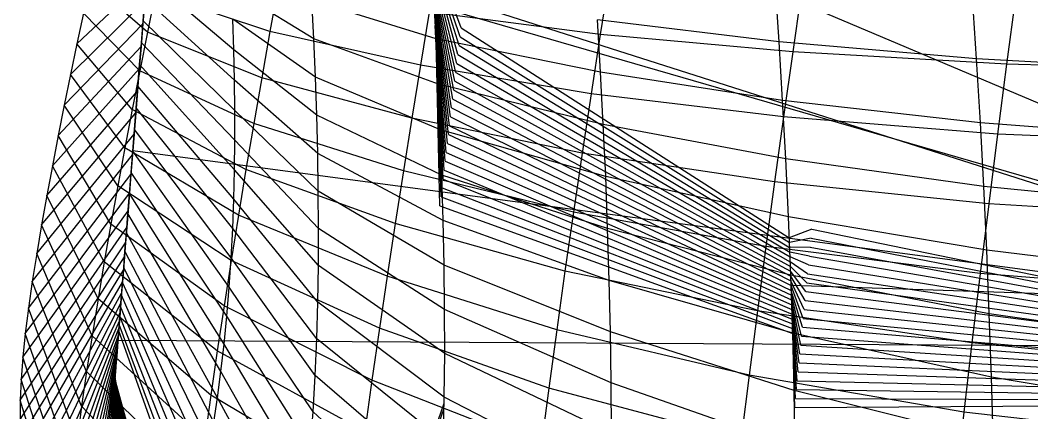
# Model space of a CAD drawing. Extents: x -483 to 483, y 0 to 271.
# Drawn here: x -482.6 to -397.8, y 146.1 to 179.1 of the extents above; entities that cross this region are included whole.
import ezdxf

# ---------------------------------------------------------------- set-up
doc = ezdxf.new("R2010")
doc.units = 0

msp = doc.modelspace()

# ---------------------------------------------------------------- linework, layer by layer
at = {"layer": 'default', "color": 8, "linetype": 'CONTINUOUS'}
for p, q in [((-348.568, 151.478, 382.514), (-470.392, 203.121, 253.745)), ((-348.568, 151.478, 382.514), (-471.644, 187.208, 253.728)), ((-365.429, 155.105, 255.772), (-447.962, 181.462, 200.402)), ((-348.568, 151.478, 382.514), (-473.147, 168.112, 253.708)), ((-365.429, 155.105, 255.772), (-417.979, 156.808, 167.981)), ((-348.568, 151.478, 382.514), (-474.399, 152.198, 253.691))]:
    msp.add_line(p, q, dxfattribs=at)
at = {"layer": 'default', "color": 5, "linetype": 'CONTINUOUS'}
for p, q in [((-445.635, 178.44, 174.518), (-448.219, 185.478, 200.226)), ((-445.724, 177.694, 174.447), (-448.192, 185.076, 200.245)), ((-445.812, 176.947, 174.376), (-448.166, 184.675, 200.262)), ((-445.901, 176.201, 174.305), (-448.141, 184.273, 200.28)), ((-445.99, 175.454, 174.234), (-448.115, 183.872, 200.297)), ((-446.078, 174.708, 174.163), (-448.089, 183.47, 200.315)), ((-477.84, 177.094, 232.864), (-472.006, 182.602, 253.723)), ((-471.924, 178.082, 211.684), (-476.721, 182.275, 233.085)), ((-446.167, 173.962, 174.092), (-448.064, 183.068, 200.332)), ((-446.255, 173.215, 174.021), (-448.038, 182.667, 200.35)), ((-433.198, 182.846, 154.229), (-433.979, 177.874, 153.524)), ((-460.966, 181.999, 191.511), (-461.663, 178.127, 191.035)), ((-446.344, 172.469, 173.95), (-448.013, 182.265, 200.367)), ((-446.433, 171.722, 173.879), (-447.987, 181.863, 200.385)), ((-446.521, 170.976, 173.808), (-447.962, 181.462, 200.402)), ((-417.057, 181.862, 135.857), (-417.842, 176.417, 135.048)), ((-478.379, 174.517, 232.758), (-472.157, 180.684, 253.721)), ((-472.157, 180.684, 253.721), (-472.308, 178.775, 253.719)), ((-471.264, 181.332, 211.958), (-471.924, 178.082, 211.684)), ((-461.663, 178.127, 191.035), (-471.264, 181.332, 211.958)), ((-446.61, 170.23, 173.737), (-447.938, 181.06, 200.418)), ((-446.698, 169.483, 173.666), (-447.915, 180.659, 200.434)), ((-399.151, 181.255, 118.151), (-399.921, 175.395, 117.245)), ((-448.315, 179.754, 172.37), (-449.052, 175.308, 171.779)), ((-433.979, 177.874, 153.524), (-448.315, 179.754, 172.37)), ((-446.787, 168.737, 173.595), (-447.892, 180.257, 200.45)), ((-446.876, 167.99, 173.524), (-447.869, 179.856, 200.466)), ((-477.288, 179.681, 232.973), (-477.84, 177.094, 232.864)), ((-472.571, 174.838, 211.415), (-477.288, 179.681, 232.973)), ((-446.964, 167.244, 173.453), (-447.846, 179.454, 200.481)), ((-447.053, 166.498, 173.382), (-447.823, 179.053, 200.497)), ((-478.903, 171.951, 232.655), (-472.308, 178.775, 253.719)), ((-471.924, 178.082, 211.684), (-472.571, 174.838, 211.415)), ((-472.308, 178.775, 253.719), (-472.457, 176.878, 253.717)), ((-462.345, 174.261, 190.568), (-471.924, 178.082, 211.684)), ((-461.663, 178.127, 191.035), (-462.345, 174.261, 190.568)), ((-449.052, 175.308, 171.779), (-461.663, 178.127, 191.035)), ((-447.141, 165.751, 173.311), (-447.8, 178.651, 200.513)), ((-447.23, 165.005, 173.24), (-447.777, 178.25, 200.529)), ((-447.319, 164.258, 173.169), (-447.754, 177.848, 200.544)), ((-447.407, 163.512, 173.098), (-447.731, 177.447, 200.56)), ((-433.979, 177.874, 153.524), (-434.744, 172.901, 152.833)), ((-417.842, 176.417, 135.048), (-433.979, 177.874, 153.524)), ((-479.409, 169.399, 232.556), (-472.457, 176.878, 253.717)), ((-477.84, 177.094, 232.864), (-478.379, 174.517, 232.758)), ((-473.202, 171.603, 211.153), (-477.84, 177.094, 232.864)), ((-472.457, 176.878, 253.717), (-472.605, 174.998, 253.715)), ((-417.842, 176.417, 135.048), (-418.61, 170.969, 134.257)), ((-399.921, 175.395, 117.245), (-417.842, 176.417, 135.048)), ((-479.894, 166.87, 232.46), (-472.605, 174.998, 253.715)), ((-472.571, 174.838, 211.415), (-473.202, 171.603, 211.153)), ((-472.605, 174.998, 253.715), (-472.751, 173.138, 253.713)), ((-463.013, 170.402, 190.111), (-472.571, 174.838, 211.415)), ((-449.052, 175.308, 171.779), (-449.772, 170.867, 171.202)), ((-434.744, 172.901, 152.833), (-449.052, 175.308, 171.779)), ((-399.921, 175.395, 117.245), (-400.675, 169.531, 116.359)), ((-380.294, 174.849, 100.381), (-399.921, 175.395, 117.245)), ((-478.379, 174.517, 232.758), (-478.903, 171.951, 232.655)), ((-473.817, 168.38, 210.897), (-478.379, 174.517, 232.758)), ((-462.345, 174.261, 190.568), (-463.013, 170.402, 190.111)), ((-449.772, 170.867, 171.202), (-462.345, 174.261, 190.568)), ((-480.357, 164.367, 232.369), (-472.751, 173.138, 253.713)), ((-472.751, 173.138, 253.713), (-472.895, 171.307, 253.711)), ((-434.744, 172.901, 152.833), (-435.491, 167.933, 152.158)), ((-418.61, 170.969, 134.257), (-434.744, 172.901, 152.833)), ((-480.796, 161.903, 232.283), (-472.895, 171.307, 253.711)), ((-478.903, 171.951, 232.655), (-479.409, 169.399, 232.556)), ((-474.414, 165.171, 210.649), (-478.903, 171.951, 232.655)), ((-473.202, 171.603, 211.153), (-473.817, 168.38, 210.897)), ((-463.665, 166.554, 189.666), (-473.202, 171.603, 211.153)), ((-472.895, 171.307, 253.711), (-473.036, 169.518, 253.709)), ((-463.013, 170.402, 190.111), (-463.665, 166.554, 189.666)), ((-450.478, 166.436, 170.636), (-463.013, 170.402, 190.111)), ((-449.772, 170.867, 171.202), (-450.478, 166.436, 170.636)), ((-435.491, 167.933, 152.158), (-449.772, 170.867, 171.202)), ((-418.61, 170.969, 134.257), (-419.36, 165.528, 133.484)), ((-400.675, 169.531, 116.359), (-418.61, 170.969, 134.257)), ((-481.203, 159.494, 232.203), (-473.036, 169.518, 253.709)), ((-479.409, 169.399, 232.556), (-479.894, 166.87, 232.46)), ((-474.99, 161.981, 210.41), (-479.409, 169.399, 232.556)), ((-473.036, 169.518, 253.709), (-473.172, 167.786, 253.707)), ((-400.675, 169.531, 116.359), (-401.41, 163.675, 115.494)), ((-381.017, 168.633, 99.408), (-400.675, 169.531, 116.359)), ((-473.817, 168.38, 210.897), (-474.414, 165.171, 210.649)), ((-464.3, 162.721, 189.232), (-473.817, 168.38, 210.897)), ((-435.491, 167.933, 152.158), (-436.222, 162.977, 151.497)), ((-419.36, 165.528, 133.484), (-435.491, 167.933, 152.158)), ((-481.572, 157.16, 232.13), (-473.172, 167.786, 253.707)), ((-473.172, 167.786, 253.707), (-473.303, 166.129, 253.706)), ((-479.894, 166.87, 232.46), (-480.357, 164.367, 232.369)), ((-475.542, 158.819, 210.18), (-479.894, 166.87, 232.46)), ((-463.665, 166.554, 189.666), (-464.3, 162.721, 189.232)), ((-451.166, 162.017, 170.085), (-463.665, 166.554, 189.666)), ((-450.478, 166.436, 170.636), (-451.166, 162.017, 170.085)), ((-436.222, 162.977, 151.497), (-450.478, 166.436, 170.636)), ((-481.894, 154.925, 232.067), (-473.303, 166.129, 253.706)), ((-473.303, 166.129, 253.706), (-473.426, 164.558, 253.704)), ((-419.36, 165.528, 133.484), (-420.094, 160.099, 132.727)), ((-401.41, 163.675, 115.494), (-419.36, 165.528, 133.484)), ((-482.165, 152.805, 232.014), (-473.426, 164.558, 253.704)), ((-474.414, 165.171, 210.649), (-474.99, 161.981, 210.41)), ((-464.915, 158.905, 188.811), (-474.414, 165.171, 210.649)), ((-473.426, 164.558, 253.704), (-473.543, 163.08, 253.702)), ((-480.357, 164.367, 232.369), (-480.796, 161.903, 232.283)), ((-476.068, 155.689, 209.961), (-480.357, 164.367, 232.369)), ((-401.41, 163.675, 115.494), (-402.13, 157.832, 114.647)), ((-381.722, 162.424, 98.459), (-401.41, 163.675, 115.494)), ((-482.375, 150.808, 231.972), (-473.543, 163.08, 253.702)), ((-473.543, 163.08, 253.702), (-473.652, 161.698, 253.701)), ((-436.222, 162.977, 151.497), (-436.935, 158.034, 150.853)), ((-420.094, 160.099, 132.727), (-436.222, 162.977, 151.497)), ((-474.99, 161.981, 210.41), (-475.542, 158.819, 210.18)), ((-465.508, 155.111, 188.406), (-474.99, 161.981, 210.41)), ((-464.3, 162.721, 189.232), (-464.915, 158.905, 188.811)), ((-451.835, 157.615, 169.549), (-464.3, 162.721, 189.232)), ((-451.166, 162.017, 170.085), (-451.835, 157.615, 169.549)), ((-436.935, 158.034, 150.853), (-451.166, 162.017, 170.085)), ((-482.517, 148.937, 231.944), (-473.652, 161.698, 253.701)), ((-480.796, 161.903, 232.283), (-481.203, 159.494, 232.203)), ((-476.566, 152.609, 209.754), (-480.796, 161.903, 232.283)), ((-473.652, 161.698, 253.701), (-473.753, 160.411, 253.7)), ((-416.233, 161.538, 136.706), (-418.133, 160.817, 167.842)), ((-482.586, 147.191, 231.931), (-473.753, 160.411, 253.7)), ((-473.753, 160.411, 253.7), (-473.847, 159.219, 253.698)), ((-416.305, 160.79, 136.631), (-418.117, 160.416, 167.857)), ((-481.203, 159.494, 232.203), (-481.572, 157.16, 232.13)), ((-477.028, 149.597, 209.562), (-481.203, 159.494, 232.203)), ((-420.094, 160.099, 132.727), (-420.809, 154.685, 131.99)), ((-402.13, 157.832, 114.647), (-420.094, 160.099, 132.727)), ((-416.378, 160.043, 136.557), (-418.101, 160.015, 167.871)), ((-416.45, 159.295, 136.482), (-418.085, 159.614, 167.885)), ((-482.582, 145.571, 231.932), (-473.847, 159.219, 253.698)), ((-475.542, 158.819, 210.18), (-476.068, 155.689, 209.961)), ((-466.077, 151.35, 188.017), (-475.542, 158.819, 210.18)), ((-473.847, 159.219, 253.698), (-473.933, 158.118, 253.697)), ((-464.915, 158.905, 188.811), (-465.508, 155.111, 188.406)), ((-452.484, 153.232, 169.029), (-464.915, 158.905, 188.811)), ((-416.522, 158.548, 136.408), (-418.069, 159.213, 167.9)), ((-416.595, 157.8, 136.333), (-418.053, 158.812, 167.914)), ((-482.501, 144.071, 231.947), (-473.933, 158.118, 253.697)), ((-473.933, 158.118, 253.697), (-474.013, 157.107, 253.696)), ((-436.935, 158.034, 150.853), (-437.628, 153.11, 150.227)), ((-420.809, 154.685, 131.99), (-436.935, 158.034, 150.853)), ((-416.667, 157.053, 136.259), (-418.037, 158.411, 167.929)), ((-416.739, 156.305, 136.184), (-418.021, 158.011, 167.943)), ((-402.13, 157.832, 114.647), (-402.831, 152.006, 113.824)), ((-382.412, 156.229, 97.531), (-402.13, 157.832, 114.647)), ((-482.348, 142.688, 231.978), (-474.013, 157.107, 253.696)), ((-481.572, 157.16, 232.13), (-481.894, 154.925, 232.067)), ((-477.444, 146.68, 209.389), (-481.572, 157.16, 232.13)), ((-474.013, 157.107, 253.696), (-474.086, 156.18, 253.695)), ((-451.835, 157.615, 169.549), (-452.484, 153.232, 169.029)), ((-437.628, 153.11, 150.227), (-451.835, 157.615, 169.549)), ((-416.811, 155.558, 136.11), (-418.006, 157.61, 167.957)), ((-416.884, 154.81, 136.035), (-417.992, 157.209, 167.969)), ((-482.125, 141.417, 232.022), (-474.086, 156.18, 253.695)), ((-474.086, 156.18, 253.695), (-474.152, 155.333, 253.694)), ((-416.956, 154.062, 135.961), (-417.979, 156.808, 167.981)), ((-417.028, 153.315, 135.886), (-417.966, 156.408, 167.993)), ((-417.1, 152.567, 135.812), (-417.953, 156.007, 168.005)), ((-481.832, 140.249, 232.079), (-474.152, 155.333, 253.694)), ((-476.068, 155.689, 209.961), (-476.566, 152.609, 209.754)), ((-466.617, 147.629, 187.648), (-476.068, 155.689, 209.961)), ((-474.152, 155.333, 253.694), (-474.213, 154.559, 253.693)), ((-417.173, 151.82, 135.737), (-417.939, 155.606, 168.017)), ((-417.245, 151.072, 135.663), (-417.926, 155.205, 168.029)), ((-481.894, 154.925, 232.067), (-482.165, 152.805, 232.014)), ((-477.807, 143.885, 209.239), (-481.894, 154.925, 232.067)), ((-481.476, 139.178, 232.149), (-474.213, 154.559, 253.693)), ((-474.213, 154.559, 253.693), (-474.269, 153.856, 253.693)), ((-465.508, 155.111, 188.406), (-466.077, 151.35, 188.017)), ((-453.109, 148.875, 168.528), (-465.508, 155.111, 188.406)), ((-420.809, 154.685, 131.99), (-421.504, 149.292, 131.274)), ((-402.831, 152.006, 113.824), (-420.809, 154.685, 131.99)), ((-417.317, 150.325, 135.589), (-417.913, 154.805, 168.041)), ((-417.389, 149.577, 135.514), (-417.899, 154.404, 168.053)), ((-481.064, 138.199, 232.23), (-474.269, 153.856, 253.693)), ((-474.269, 153.856, 253.693), (-474.319, 153.221, 253.692)), ((-417.462, 148.83, 135.44), (-417.886, 154.003, 168.065)), ((-417.534, 148.082, 135.365), (-417.873, 153.602, 168.077)), ((-482.165, 152.805, 232.014), (-482.375, 150.808, 231.972)), ((-478.11, 141.235, 209.113), (-482.165, 152.805, 232.014)), ((-480.612, 137.311, 232.319), (-474.319, 153.221, 253.692)), ((-480.134, 136.508, 232.413), (-474.364, 152.649, 253.691)), ((-476.566, 152.609, 209.754), (-477.028, 149.597, 209.562)), ((-467.128, 143.965, 187.298), (-476.566, 152.609, 209.754)), ((-474.364, 152.649, 253.691), (-474.404, 152.138, 253.691)), ((-474.319, 153.221, 253.692), (-474.364, 152.649, 253.691)), ((-452.484, 153.232, 169.029), (-453.109, 148.875, 168.528)), ((-438.298, 148.208, 149.621), (-452.484, 153.232, 169.029)), ((-437.628, 153.11, 150.227), (-438.298, 148.208, 149.621)), ((-421.504, 149.292, 131.274), (-437.628, 153.11, 150.227)), ((-417.606, 147.335, 135.291), (-417.86, 153.202, 168.089)), ((-417.679, 146.587, 135.216), (-417.847, 152.801, 168.101)), ((-479.642, 135.787, 232.51), (-474.404, 152.138, 253.691)), ((-474.404, 152.138, 253.691), (-474.44, 151.683, 253.69)), ((-402.831, 152.006, 113.824), (-403.511, 146.202, 113.024)), ((-383.083, 150.053, 96.628), (-402.831, 152.006, 113.824)), ((-479.141, 135.141, 232.609), (-474.44, 151.683, 253.69)), ((-478.639, 134.563, 232.707), (-474.472, 151.278, 253.69)), ((-478.141, 134.049, 232.805), (-474.5, 150.919, 253.69)), ((-474.5, 150.919, 253.69), (-474.525, 150.602, 253.689)), ((-474.472, 151.278, 253.69), (-474.5, 150.919, 253.69)), ((-474.44, 151.683, 253.69), (-474.472, 151.278, 253.69)), ((-466.077, 151.35, 188.017), (-466.617, 147.629, 187.648)), ((-453.707, 144.557, 168.049), (-466.077, 151.35, 188.017)), ((-482.375, 150.808, 231.972), (-482.517, 148.937, 231.944)), ((-478.342, 138.74, 209.016), (-482.375, 150.808, 231.972)), ((-477.651, 133.591, 232.902), (-474.525, 150.602, 253.689)), ((-477.169, 133.186, 232.997), (-474.547, 150.324, 253.689)), ((-476.697, 132.828, 233.089), (-474.566, 150.079, 253.689)), ((-474.566, 150.079, 253.689), (-474.583, 149.865, 253.688)), ((-474.547, 150.324, 253.689), (-474.566, 150.079, 253.689)), ((-474.525, 150.602, 253.689), (-474.547, 150.324, 253.689)), ((-477.028, 149.597, 209.562), (-477.444, 146.68, 209.389)), ((-467.601, 140.384, 186.975), (-477.028, 149.597, 209.562)), ((-476.233, 132.512, 233.181), (-474.583, 149.865, 253.688)), ((-475.777, 132.235, 233.27), (-474.597, 149.68, 253.688)), ((-475.333, 131.997, 233.358), (-474.61, 149.522, 253.688)), ((-474.9, 131.793, 233.443), (-474.62, 149.39, 253.688)), ((-474.634, 149.219, 253.688), (-474.635, 149.2, 253.688)), ((-474.632, 149.238, 253.688), (-474.634, 149.219, 253.688)), ((-473.285, 131.278, 233.761), (-474.634, 149.219, 253.688)), ((-474.631, 149.257, 253.688), (-474.632, 149.238, 253.688)), ((-473.685, 131.371, 233.682), (-474.632, 149.238, 253.688)), ((-474.629, 149.282, 253.688), (-474.631, 149.257, 253.688)), ((-474.075, 131.485, 233.605), (-474.631, 149.257, 253.688)), ((-474.62, 149.39, 253.688), (-474.629, 149.282, 253.688)), ((-474.483, 131.624, 233.525), (-474.629, 149.282, 253.688)), ((-474.61, 149.522, 253.688), (-474.62, 149.39, 253.688)), ((-474.597, 149.68, 253.688), (-474.61, 149.522, 253.688)), ((-474.583, 149.865, 253.688), (-474.597, 149.68, 253.688)), ((-421.504, 149.292, 131.274), (-422.176, 143.924, 130.581)), ((-403.511, 146.202, 113.024), (-421.504, 149.292, 131.274)), ((-482.517, 148.937, 231.944), (-482.586, 147.191, 231.931)), ((-478.496, 136.402, 208.952), (-482.517, 148.937, 231.944)), ((-474.649, 149.028, 253.688), (-474.65, 149.016, 253.688)), ((-474.647, 149.047, 253.688), (-474.649, 149.028, 253.688)), ((-470.291, 132.228, 234.35), (-474.649, 149.028, 253.688)), ((-474.646, 149.067, 253.688), (-474.647, 149.047, 253.688)), ((-470.527, 131.938, 234.303), (-474.647, 149.047, 253.688)), ((-474.644, 149.086, 253.688), (-474.646, 149.067, 253.688)), ((-470.773, 131.692, 234.255), (-474.646, 149.067, 253.688)), ((-474.643, 149.105, 253.688), (-474.644, 149.086, 253.688)), ((-471.039, 131.492, 234.202), (-474.644, 149.086, 253.688)), ((-474.641, 149.124, 253.688), (-474.643, 149.105, 253.688)), ((-471.321, 131.338, 234.147), (-474.643, 149.105, 253.688)), ((-474.64, 149.143, 253.688), (-474.641, 149.124, 253.688)), ((-471.627, 131.229, 234.087), (-474.641, 149.124, 253.688)), ((-474.638, 149.162, 253.688), (-474.64, 149.143, 253.688)), ((-471.874, 131.161, 234.038), (-474.64, 149.143, 253.688)), ((-474.637, 149.181, 253.688), (-474.638, 149.162, 253.688)), ((-472.422, 131.151, 233.93), (-474.638, 149.162, 253.688)), ((-474.635, 149.2, 253.688), (-474.637, 149.181, 253.688)), ((-472.461, 131.151, 233.923), (-474.637, 149.181, 253.688)), ((-472.946, 131.206, 233.827), (-474.635, 149.2, 253.688)), ((-453.109, 148.875, 168.528), (-453.707, 144.557, 168.049)), ((-438.944, 143.335, 149.038), (-453.109, 148.875, 168.528)), ((-466.617, 147.629, 187.648), (-467.128, 143.965, 187.298)), ((-454.274, 140.284, 167.594), (-466.617, 147.629, 187.648)), ((-438.298, 148.208, 149.621), (-438.944, 143.335, 149.038)), ((-422.176, 143.924, 130.581), (-438.298, 148.208, 149.621)), ((-482.586, 147.191, 231.931), (-482.582, 145.571, 231.932)), ((-478.565, 134.222, 208.924), (-482.586, 147.191, 231.931)), ((-477.444, 146.68, 209.389), (-477.807, 143.885, 209.239)), ((-468.027, 136.915, 186.684), (-477.444, 146.68, 209.389)), ((-450.27, 137.826, 170.803), (-447.056, 146.936, 201.021)), ((-450.343, 137.079, 170.745), (-447.065, 146.536, 201.015)), ((-403.511, 146.202, 113.024), (-404.169, 140.425, 112.25)), ((-383.735, 143.9, 95.751), (-403.511, 146.202, 113.024))]:
    msp.add_line(p, q, dxfattribs=at)
at = {"layer": 'default', "color": 3, "linetype": 'CONTINUOUS'}
for p, q in [((-464.688, 176.61, 235.452), (-471.993, 182.774, 253.723)), ((-457.988, 177.522, 217.476), (-464.867, 181.751, 235.417)), ((-418.982, 177.261, 167.075), (-419.303, 182.188, 166.785)), ((-472.287, 179.031, 253.719), (-472.141, 180.896, 253.721)), ((-464.632, 174.054, 235.463), (-472.141, 180.896, 253.721)), ((-457.988, 177.522, 217.476), (-458.152, 180.74, 217.408)), ((-447.735, 177.522, 200.557), (-458.152, 180.74, 217.408)), ((-447.735, 177.522, 200.557), (-447.955, 181.355, 200.407)), ((-402.435, 175.845, 150.924), (-402.782, 181.234, 150.567)), ((-472.433, 177.186, 253.717), (-472.287, 179.031, 253.719)), ((-464.602, 171.518, 235.469), (-472.287, 179.031, 253.719)), ((-464.688, 176.61, 235.452), (-464.766, 179.178, 235.437)), ((-457.85, 174.309, 217.533), (-464.766, 179.178, 235.437)), ((-433.946, 174.719, 183.886), (-434.203, 179.114, 183.68)), ((-418.982, 177.261, 167.075), (-434.203, 179.114, 183.68)), ((-472.577, 175.358, 253.715), (-472.433, 177.186, 253.717)), ((-464.598, 169.01, 235.47), (-472.433, 177.186, 253.717)), ((-457.85, 174.309, 217.533), (-457.988, 177.522, 217.476)), ((-447.542, 173.702, 200.689), (-457.988, 177.522, 217.476)), ((-447.542, 173.702, 200.689), (-447.735, 177.522, 200.557)), ((-433.946, 174.719, 183.886), (-447.735, 177.522, 200.557)), ((-418.691, 172.352, 167.338), (-418.982, 177.261, 167.075)), ((-402.435, 175.845, 150.924), (-418.982, 177.261, 167.075)), ((-464.632, 174.054, 235.463), (-464.688, 176.61, 235.452)), ((-457.74, 171.102, 217.579), (-464.688, 176.61, 235.452)), ((-402.12, 170.475, 151.249), (-402.435, 175.845, 150.924)), ((-384.507, 174.873, 135.369), (-402.435, 175.845, 150.924)), ((-472.72, 173.539, 253.713), (-472.577, 175.358, 253.715)), ((-464.622, 166.526, 235.465), (-472.577, 175.358, 253.715)), ((-433.718, 170.338, 184.068), (-433.946, 174.719, 183.886)), ((-418.691, 172.352, 167.338), (-433.946, 174.719, 183.886)), ((-464.602, 171.518, 235.469), (-464.632, 174.054, 235.463)), ((-457.656, 167.911, 217.614), (-464.632, 174.054, 235.463)), ((-457.74, 171.102, 217.579), (-457.85, 174.309, 217.533)), ((-447.377, 169.886, 200.802), (-457.85, 174.309, 217.533)), ((-472.863, 171.723, 253.712), (-472.72, 173.539, 253.713)), ((-464.679, 164.057, 235.454), (-472.72, 173.539, 253.713)), ((-447.377, 169.886, 200.802), (-447.542, 173.702, 200.689)), ((-433.718, 170.338, 184.068), (-447.542, 173.702, 200.689)), ((-418.431, 167.457, 167.573), (-418.691, 172.352, 167.338)), ((-402.12, 170.475, 151.249), (-418.691, 172.352, 167.338)), ((-473.005, 169.907, 253.71), (-472.863, 171.723, 253.712)), ((-464.772, 161.594, 235.435), (-472.863, 171.723, 253.712)), ((-464.598, 169.01, 235.47), (-464.602, 171.518, 235.469)), ((-457.603, 164.744, 217.636), (-464.602, 171.518, 235.469)), ((-457.656, 167.911, 217.614), (-457.74, 171.102, 217.579)), ((-447.242, 166.077, 200.894), (-457.74, 171.102, 217.579)), ((-401.835, 165.12, 151.542), (-402.12, 170.475, 151.249)), ((-384.176, 169.1, 135.758), (-402.12, 170.475, 151.249)), ((-473.148, 168.097, 253.708), (-473.005, 169.907, 253.71)), ((-464.904, 159.133, 235.409), (-473.005, 169.907, 253.71)), ((-447.242, 166.077, 200.894), (-447.377, 169.886, 200.802)), ((-433.521, 165.962, 184.227), (-447.377, 169.886, 200.802)), ((-433.521, 165.962, 184.227), (-433.718, 170.338, 184.068)), ((-418.431, 167.457, 167.573), (-433.718, 170.338, 184.068)), ((-464.622, 166.526, 235.465), (-464.598, 169.01, 235.47)), ((-457.58, 161.612, 217.646), (-464.598, 169.01, 235.47)), ((-473.289, 166.306, 253.706), (-473.148, 168.097, 253.708)), ((-465.073, 156.682, 235.376), (-473.148, 168.097, 253.708)), ((-457.603, 164.744, 217.636), (-457.656, 167.911, 217.614)), ((-447.135, 162.286, 200.968), (-457.656, 167.911, 217.614)), ((-418.203, 162.569, 167.779), (-418.431, 167.457, 167.573)), ((-401.835, 165.12, 151.542), (-418.431, 167.457, 167.573)), ((-473.427, 164.551, 253.704), (-473.289, 166.306, 253.706)), ((-465.275, 154.259, 235.336), (-473.289, 166.306, 253.706)), ((-464.679, 164.057, 235.454), (-464.622, 166.526, 235.465)), ((-457.591, 158.51, 217.641), (-464.622, 166.526, 235.465)), ((-447.135, 162.286, 200.968), (-447.242, 166.077, 200.894)), ((-433.355, 161.594, 184.36), (-447.242, 166.077, 200.894)), ((-433.355, 161.594, 184.36), (-433.521, 165.962, 184.227)), ((-418.203, 162.569, 167.779), (-433.521, 165.962, 184.227)), ((-473.561, 162.853, 253.702), (-473.427, 164.551, 253.704)), ((-465.508, 151.887, 235.291), (-473.427, 164.551, 253.704)), ((-457.58, 161.612, 217.646), (-457.603, 164.744, 217.636)), ((-447.06, 158.525, 201.019), (-457.603, 164.744, 217.636)), ((-401.584, 159.773, 151.801), (-401.835, 165.12, 151.542)), ((-383.877, 163.343, 136.11), (-401.835, 165.12, 151.542)), ((-464.772, 161.594, 235.435), (-464.679, 164.057, 235.454)), ((-457.64, 155.426, 217.621), (-464.679, 164.057, 235.454)), ((-473.688, 161.231, 253.7), (-473.561, 162.853, 253.702)), ((-465.77, 149.593, 235.239), (-473.561, 162.853, 253.702)), ((-447.06, 158.525, 201.019), (-447.135, 162.286, 200.968)), ((-433.221, 157.246, 184.467), (-447.135, 162.286, 200.968)), ((-418.008, 157.689, 167.955), (-418.203, 162.569, 167.779)), ((-401.584, 159.773, 151.801), (-418.203, 162.569, 167.779)), ((-473.808, 159.709, 253.699), (-473.688, 161.231, 253.7)), ((-466.057, 147.405, 235.183), (-473.688, 161.231, 253.7)), ((-464.904, 159.133, 235.409), (-464.772, 161.594, 235.435)), ((-457.731, 152.349, 217.583), (-464.772, 161.594, 235.435)), ((-457.591, 158.51, 217.641), (-457.58, 161.612, 217.646)), ((-447.017, 154.804, 201.048), (-457.58, 161.612, 217.646)), ((-433.221, 157.246, 184.467), (-433.355, 161.594, 184.36)), ((-418.008, 157.689, 167.955), (-433.355, 161.594, 184.36)), ((-473.917, 158.32, 253.697), (-473.808, 159.709, 253.699)), ((-466.365, 145.352, 235.122), (-473.808, 159.709, 253.699)), ((-401.368, 154.433, 152.024), (-401.584, 159.773, 151.801)), ((-383.612, 157.594, 136.422), (-401.584, 159.773, 151.801)), ((-465.073, 156.682, 235.376), (-464.904, 159.133, 235.409)), ((-457.869, 149.276, 217.526), (-464.904, 159.133, 235.409)), ((-474.015, 157.083, 253.696), (-473.917, 158.32, 253.697)), ((-466.685, 143.482, 235.059), (-473.917, 158.32, 253.697)), ((-457.64, 155.426, 217.621), (-457.591, 158.51, 217.641)), ((-447.01, 151.119, 201.052), (-457.591, 158.51, 217.641)), ((-447.017, 154.804, 201.048), (-447.06, 158.525, 201.019)), ((-433.121, 152.932, 184.547), (-447.06, 158.525, 201.019)), ((-417.847, 152.831, 168.1), (-418.008, 157.689, 167.955)), ((-401.368, 154.433, 152.024), (-418.008, 157.689, 167.955)), ((-474.1, 156.001, 253.695), (-474.015, 157.083, 253.696)), ((-467.008, 141.818, 234.996), (-474.015, 157.083, 253.696)), ((-433.121, 152.932, 184.547), (-433.221, 157.246, 184.467)), ((-417.847, 152.831, 168.1), (-433.221, 157.246, 184.467)), ((-474.174, 155.061, 253.694), (-474.1, 156.001, 253.695)), ((-467.321, 140.365, 234.934), (-474.1, 156.001, 253.695)), ((-465.275, 154.259, 235.336), (-465.073, 156.682, 235.376)), ((-458.049, 146.213, 217.451), (-465.073, 156.682, 235.376)), ((-457.731, 152.349, 217.583), (-457.64, 155.426, 217.621)), ((-447.045, 147.455, 201.029), (-457.64, 155.426, 217.621)), ((-474.238, 154.247, 253.693), (-474.174, 155.061, 253.694)), ((-467.619, 139.104, 234.875), (-474.174, 155.061, 253.694)), ((-447.01, 151.119, 201.052), (-447.017, 154.804, 201.048)), ((-433.057, 148.664, 184.599), (-447.017, 154.804, 201.048)), ((-401.186, 149.119, 152.211), (-401.368, 154.433, 152.024)), ((-383.381, 151.853, 136.694), (-401.368, 154.433, 152.024)), ((-474.334, 153.026, 253.692), (-474.294, 153.538, 253.692)), ((-474.294, 153.538, 253.692), (-474.238, 154.247, 253.693)), ((-468.168, 137.063, 234.767), (-474.294, 153.538, 253.692)), ((-467.901, 138.013, 234.82), (-474.238, 154.247, 253.693)), ((-465.508, 151.887, 235.291), (-465.275, 154.259, 235.336)), ((-458.27, 143.185, 217.359), (-465.275, 154.259, 235.336)), ((-468.377, 136.379, 234.726), (-474.334, 153.026, 253.692)), ((-433.057, 148.664, 184.599), (-433.121, 152.932, 184.547)), ((-417.723, 148.012, 168.212), (-433.121, 152.932, 184.547)), ((-417.723, 148.012, 168.212), (-417.847, 152.831, 168.1)), ((-401.186, 149.119, 152.211), (-417.847, 152.831, 168.1)), ((-465.77, 149.593, 235.239), (-465.508, 151.887, 235.291)), ((-458.527, 140.221, 217.252), (-465.508, 151.887, 235.291)), ((-457.869, 149.276, 217.526), (-457.731, 152.349, 217.583)), ((-447.124, 143.799, 200.975), (-457.731, 152.349, 217.583)), ((-447.045, 147.455, 201.029), (-447.01, 151.119, 201.052)), ((-433.031, 144.437, 184.619), (-447.01, 151.119, 201.052)), ((-466.057, 147.405, 235.183), (-465.77, 149.593, 235.239)), ((-458.818, 137.355, 217.131), (-465.77, 149.593, 235.239)), ((-458.049, 146.213, 217.451), (-457.869, 149.276, 217.526)), ((-447.253, 140.147, 200.887), (-457.869, 149.276, 217.526)), ((-433.031, 144.437, 184.619), (-433.057, 148.664, 184.599)), ((-417.638, 143.243, 168.29), (-433.057, 148.664, 184.599)), ((-401.042, 143.845, 152.359), (-401.186, 149.119, 152.211)), ((-383.184, 146.139, 136.925), (-401.186, 149.119, 152.211)), ((-417.638, 143.243, 168.29), (-417.723, 148.012, 168.212)), ((-401.042, 143.845, 152.359), (-417.723, 148.012, 168.212)), ((-466.365, 145.352, 235.122), (-466.057, 147.405, 235.183)), ((-459.139, 134.619, 216.998), (-466.057, 147.405, 235.183)), ((-447.124, 143.799, 200.975), (-447.045, 147.455, 201.029)), ((-433.051, 140.233, 184.603), (-447.045, 147.455, 201.029)), ((-458.27, 143.185, 217.359), (-458.049, 146.213, 217.451)), ((-447.426, 136.507, 200.768), (-458.049, 146.213, 217.451))]:
    msp.add_line(p, q, dxfattribs=at)
at = {"layer": 'default', "color": 1, "linetype": 'CONTINUOUS'}
for p, q in [((-445.635, 178.44, 174.518), (-418.133, 160.817, 167.842)), ((-445.724, 177.694, 174.447), (-418.117, 160.416, 167.857)), ((-445.812, 176.947, 174.376), (-418.101, 160.015, 167.871)), ((-445.901, 176.201, 174.305), (-418.085, 159.614, 167.885)), ((-446.078, 174.708, 174.163), (-418.053, 158.812, 167.914)), ((-445.99, 175.454, 174.234), (-418.069, 159.213, 167.9)), ((-446.167, 173.962, 174.092), (-418.037, 158.411, 167.929)), ((-446.255, 173.215, 174.021), (-418.021, 158.011, 167.943)), ((-446.344, 172.469, 173.95), (-418.006, 157.61, 167.957)), ((-446.433, 171.722, 173.879), (-417.992, 157.209, 167.969)), ((-446.521, 170.976, 173.808), (-417.979, 156.808, 167.981)), ((-446.61, 170.23, 173.737), (-417.966, 156.408, 167.993)), ((-446.787, 168.737, 173.595), (-417.939, 155.606, 168.017)), ((-446.698, 169.483, 173.666), (-417.953, 156.007, 168.005)), ((-446.876, 167.99, 173.524), (-417.926, 155.205, 168.029)), ((-446.964, 167.244, 173.453), (-417.913, 154.805, 168.041)), ((-447.053, 166.498, 173.382), (-417.899, 154.404, 168.053)), ((-447.141, 165.751, 173.311), (-417.886, 154.003, 168.065)), ((-447.23, 165.005, 173.24), (-417.873, 153.602, 168.077)), ((-447.319, 164.258, 173.169), (-417.86, 153.202, 168.089)), ((-447.407, 163.512, 173.098), (-417.847, 152.801, 168.101)), ((-416.233, 161.538, 136.706), (-383.5, 154.823, 136.553)), ((-416.305, 160.79, 136.631), (-383.484, 154.423, 136.572)), ((-416.378, 160.043, 136.557), (-383.468, 154.022, 136.591)), ((-416.522, 158.548, 136.408), (-383.436, 153.221, 136.629)), ((-416.45, 159.295, 136.482), (-383.452, 153.621, 136.61)), ((-416.595, 157.8, 136.333), (-383.42, 152.82, 136.648)), ((-416.667, 157.053, 136.259), (-383.404, 152.419, 136.667)), ((-416.739, 156.305, 136.184), (-383.387, 152.019, 136.686)), ((-416.811, 155.558, 136.11), (-383.373, 151.618, 136.703)), ((-416.884, 154.81, 136.035), (-383.359, 151.218, 136.719)), ((-416.956, 154.062, 135.961), (-383.345, 150.817, 136.736)), ((-474.374, 152.517, 253.691), (-474.334, 153.026, 253.692)), ((-417.028, 153.315, 135.886), (-383.331, 150.416, 136.752)), ((-474.449, 151.562, 253.69), (-474.409, 152.071, 253.691)), ((-474.409, 152.071, 253.691), (-474.374, 152.517, 253.691)), ((-417.173, 151.82, 135.737), (-383.304, 149.615, 136.784)), ((-417.1, 152.567, 135.812), (-383.318, 150.016, 136.768)), ((-474.529, 150.543, 253.689), (-474.489, 151.053, 253.69)), ((-474.489, 151.053, 253.69), (-474.449, 151.562, 253.69)), ((-417.245, 151.072, 135.663), (-383.29, 149.215, 136.8)), ((-474.569, 150.034, 253.689), (-474.529, 150.543, 253.689)), ((-417.317, 150.325, 135.589), (-383.276, 148.814, 136.817)), ((-474.65, 149.016, 253.688), (-474.609, 149.525, 253.688)), ((-474.609, 149.525, 253.688), (-474.569, 150.034, 253.689)), ((-417.389, 149.577, 135.514), (-383.262, 148.414, 136.833)), ((-470.162, 132.41, 234.375), (-474.65, 149.016, 253.688)), ((-417.462, 148.83, 135.44), (-383.249, 148.013, 136.849)), ((-417.534, 148.082, 135.365), (-383.235, 147.612, 136.865)), ((-417.679, 146.587, 135.216), (-383.207, 146.811, 136.898)), ((-417.606, 147.335, 135.291), (-383.221, 147.212, 136.881))]:
    msp.add_line(p, q, dxfattribs=at)

doc.saveas('drawing.dxf')
